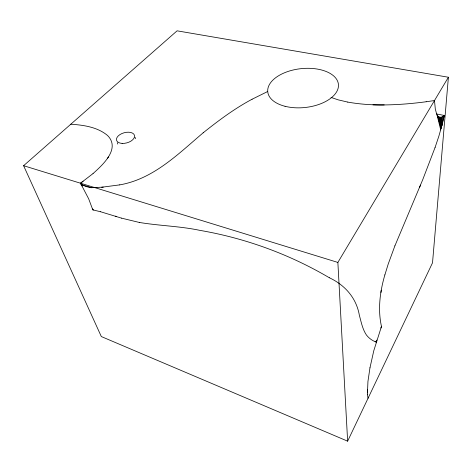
<?xml version="1.0" encoding="UTF-8"?>
<svg xmlns="http://www.w3.org/2000/svg" width="472" height="472" viewBox="0 0 472 472"><rect width="100%" height="100%" fill="white"/><g stroke="black" fill="none" stroke-linecap="round" stroke-linejoin="round"><path stroke-width="0.71" d="M367.434 394.155L367.936 381.512L369.965 367.8M448.4 77.243L432.517 262.821L347.634 441.172L101.315 336.554L23.6 165.702L177.088 30.827L448.4 77.243L337.869 262.426L347.634 441.172M369.971 367.8L373.783 350.737L381.476 326.465C377.647 309.378 379.989 291.531 384.863 274.899M380.945 292.481L381.293 290.174M441.886 125.729L444.341 115.481L436.606 113.947L435.29 108.879L434.494 100.542L426.157 101.757M435.09 147.441L438.842 136.237L442.512 123.239L439.638 117.221M380.939 328.034L381.435 326.258M384.869 274.899L388.226 264.019L394.893 245.841M376.208 342.159L376.874 340.058M435.09 147.441L422.688 179.785L394.899 245.841M419.461 187.649L420.522 185.089M93.031 173.578C102.577 164.976 120.732 148.745 107.598 135.535C97.433 127.009 83.627 125.092 70.829 124.201M107.345 158.503L108.471 156.999M203.19 132.785C178.15 154.014 153.418 179.03 119.652 184.888M203.19 132.785C218.648 120.46 234.59 108.542 252.083 99.232M93.037 173.578L80.505 183.213L88.665 198.8L92.813 209.869L100.636 211.763M93.633 187.585L91.533 187.72L81.396 184.611L80.505 183.23L83.149 181.189M436.606 113.947C437.467 117.97 441.969 118.136 444.37 115.469M252.083 99.232L267.636 91.533M441.526 117.203L443.397 119.67M119.746 184.871L101.669 187.237M426.163 101.757C408.546 104.1 390.751 105.362 372.968 104.825M93.592 187.59L103.285 187.13M96.978 187.472L94.359 187.526M347.764 102.105C359.788 104.229 372.013 105.091 384.214 104.926M139.275 222.436C159.383 225.805 179.909 226.123 199.892 230.371C245.452 238.189 289.489 254.29 329.332 277.743M91.538 187.726L86.547 186.682M92.73 209.733L93.143 209.816M121.499 218.135L139.281 222.436M347.77 102.1L338.235 99.863L331.019 97.409M100.63 211.763L121.505 218.135M23.6 165.702L337.869 262.426M115.292 216.158L116.472 216.536M86.553 186.688L81.992 184.876L80.511 183.23M329.332 277.737C345.05 285.135 356.372 297.991 359.357 315.272C361.21 322.034 362.49 329.155 366.461 335.067C368.756 337.94 371.676 340.312 375.134 341.634M375.724 341.875L376.225 342.082L375.122 341.634M92.241 208.943L93.303 209.969M80.682 183.519L82.016 185M443.651 118.566L442.323 116.672L443.898 117.516L443.09 116.141L444.134 116.484L443.857 115.616M440.877 117.38L443.114 120.838M440.258 117.304L442.819 122.03M439.019 117.139L442.199 124.496M438.464 116.796L441.875 125.782L437.986 116.159L441.509 127.115L437.503 115.516L441.131 128.467L437.019 114.873L440.73 129.918M117.333 142.686L117.788 144.084M135.057 137.281L135.476 138.679M367.428 394.155L368.024 398.327M81.998 184.876L82.146 186.068M367.405 389.825L367.422 392.716M285.058 106.288A35.53 19.529 -6.1 0 0 338.471 85.65A35.53 19.529 -6.1 0 0 285.731 72.281A35.53 19.529 -6.1 0 0 285.058 106.288M122.13 143.399A9.298 5.233 -15.2 0 0 134.502 135.417A9.298 5.233 -15.2 0 0 119.912 134.608A9.298 5.233 -15.2 0 0 122.13 143.399"/></g></svg>
